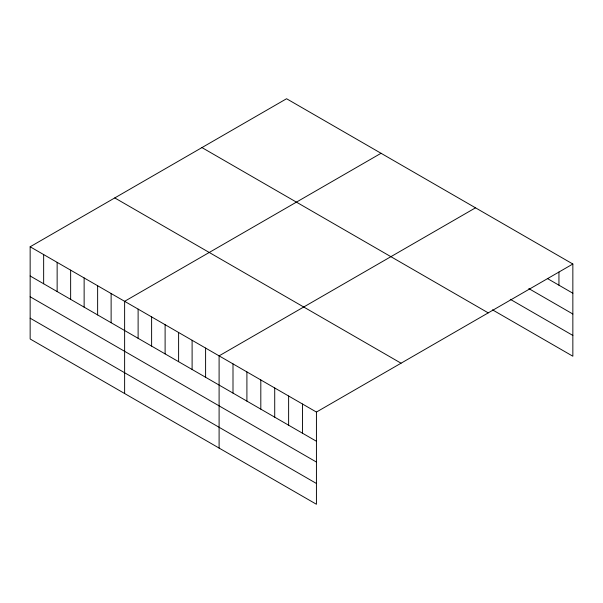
<?xml version="1.0" encoding="UTF-8"?>
<svg xmlns="http://www.w3.org/2000/svg" width="603" height="603" viewBox="0 0 603 603"><rect width="100%" height="100%" fill="white"/><g stroke="black" fill="none" stroke-linecap="round" stroke-linejoin="round"><path stroke-width="0.9" d="M30.15 246.778L316.432 412.06L316.432 504.266L30.15 338.984L30.15 246.778L286.568 98.734L572.85 264.016L572.85 356.222L492.508 309.844M381.043 153.275L124.625 301.319L124.625 393.525M475.511 207.824L219.1 355.86L219.1 448.067M316.432 412.06L572.85 264.016M547.358 278.503L572.85 293.224M528.816 288.588L572.85 314.012M510.274 299.307L572.85 335.434M201.952 147.584L488.234 312.874M114.766 197.92L401.048 363.202M30.15 275.978L316.432 441.26M30.15 296.766L316.432 462.056M30.15 318.188L316.432 483.478M558.943 272.006L558.943 285.189M302.525 404.033L302.525 433.233M288.626 396.005L288.626 425.205M274.719 387.978L274.719 417.178M260.813 379.95L260.813 409.151M246.906 371.915L246.906 401.123M232.999 363.888L232.999 393.096M205.6 348.067L205.6 377.274M192.108 340.28L192.108 369.481M178.609 332.487L178.609 361.687M165.109 324.693L165.109 353.901M151.617 316.899L151.617 346.107M138.117 309.113L138.117 338.313M111.125 293.525L111.125 322.726M97.633 285.732L97.633 314.939M84.134 277.945L84.134 307.146M70.641 270.152L70.641 299.352M57.142 262.358L57.142 291.558M43.65 254.564L43.65 283.772"/></g></svg>
